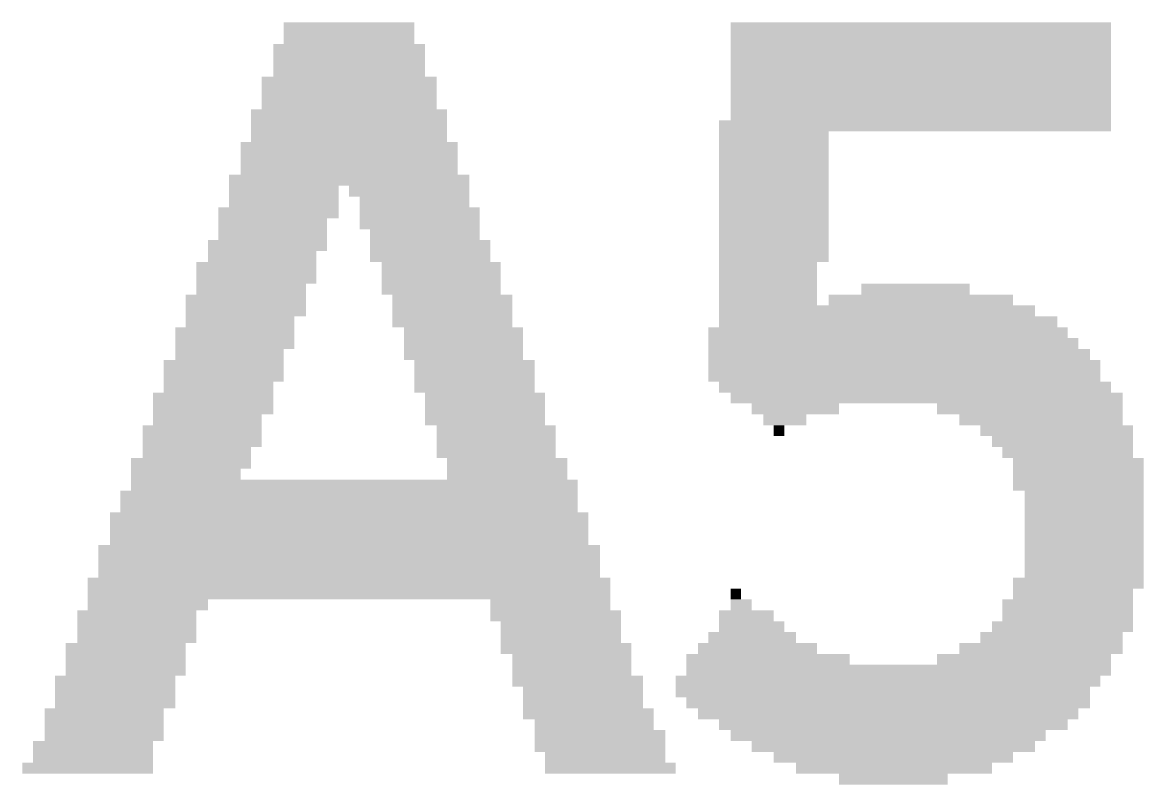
# Model space of a CAD drawing. Extents: x -50 to 50, y -28 to 28.
# Drawn here: x -18.108 to -15.928, y -1.429 to 0.053 of the extents above; entities that cross this region are included whole.
import ezdxf

# ---------------------------------------------------------------- set-up
doc = ezdxf.new("R2010")
doc.units = 0
doc.layers.add('200', color=132, linetype='CONTINUOUS')

# ---------------------------------------------------------------- blocks, each defined once
blk = doc.blocks.new('RECT')
blk.add_solid([(-0.5, -0.5), (0.5, -0.5), (-0.5, 0.5), (0.5, 0.5)])

msp = doc.modelspace()

# ---------------------------------------------------------------- block references
at = {"layer": '200'}
for p, xscale, yscale in [((-17.4727, 0.0423), 0.254, 0.0211), ((-16.3614, 0.0423), 0.7391, 0.0211), ((-17.4727, 0.0212), 0.254, 0.0211), ((-16.3614, 0.0212), 0.7391, 0.0211), ((-17.4727, 0), 0.2946, 0.0213), ((-16.3614, 0), 0.7391, 0.0213), ((-17.4727, -0.0212), 0.2946, 0.0211), ((-16.3614, -0.0212), 0.7391, 0.0211), ((-17.4727, -0.0423), 0.2946, 0.0211), ((-16.3614, -0.0423), 0.7391, 0.0211), ((-17.4727, -0.0635), 0.3404, 0.0213), ((-16.3614, -0.0635), 0.7391, 0.0213), ((-17.4727, -0.0847), 0.3404, 0.0211), ((-16.3614, -0.0847), 0.7391, 0.0211), ((-17.4727, -0.1058), 0.3404, 0.0211), ((-16.3614, -0.1058), 0.7391, 0.0211), ((-17.4727, -0.127), 0.381, 0.0213), ((-16.3614, -0.127), 0.7391, 0.0213), ((-17.4727, -0.1482), 0.381, 0.0211), ((-16.3728, -0.1482), 0.762, 0.0211), ((-17.4727, -0.1693), 0.381, 0.0211), ((-16.6472, -0.1693), 0.2134, 0.0211), ((-17.4727, -0.1905), 0.4216, 0.0213), ((-16.6472, -0.1905), 0.2134, 0.0213), ((-17.4727, -0.2117), 0.4216, 0.0211), ((-16.6472, -0.2117), 0.2134, 0.0211), ((-17.4727, -0.2328), 0.4216, 0.0211), ((-16.6472, -0.2328), 0.2134, 0.0211), ((-17.4727, -0.254), 0.4674, 0.0213), ((-16.6472, -0.254), 0.2134, 0.0213), ((-17.5997, -0.2752), 0.2134, 0.0211), ((-17.3558, -0.2752), 0.2337, 0.0211), ((-16.6472, -0.2752), 0.2134, 0.0211), ((-17.5997, -0.2963), 0.2134, 0.0211), ((-17.3457, -0.2963), 0.2134, 0.0211), ((-16.6472, -0.2963), 0.2134, 0.0211), ((-17.6098, -0.3175), 0.2337, 0.0213), ((-17.3355, -0.3175), 0.2337, 0.0213), ((-16.6472, -0.3175), 0.2134, 0.0213), ((-17.6212, -0.3387), 0.2108, 0.0211), ((-17.3355, -0.3387), 0.2337, 0.0211), ((-16.6472, -0.3387), 0.2134, 0.0211), ((-17.6314, -0.381), 0.2311, 0.0213), ((-17.6212, -0.3598), 0.2108, 0.0211), ((-17.3152, -0.381), 0.2337, 0.0213), ((-17.3253, -0.3598), 0.2134, 0.0211), ((-16.6472, -0.3598), 0.2134, 0.0211), ((-16.6472, -0.381), 0.2134, 0.0213), ((-17.6416, -0.4022), 0.2108, 0.0211), ((-17.3152, -0.4022), 0.2337, 0.0211), ((-16.6472, -0.4022), 0.2134, 0.0211), ((-17.653, -0.4233), 0.2337, 0.0211), ((-17.2936, -0.4233), 0.2311, 0.0211), ((-16.6586, -0.4233), 0.1905, 0.0211), ((-17.653, -0.4445), 0.2337, 0.0213), ((-17.2936, -0.4445), 0.2311, 0.0213), ((-16.6586, -0.4445), 0.1905, 0.0213), ((-17.6632, -0.4657), 0.2134, 0.0211), ((-17.2936, -0.4657), 0.2311, 0.0211), ((-16.6586, -0.4657), 0.1905, 0.0211), ((-16.3716, -0.4657), 0.2108, 0.0211), ((-17.6733, -0.4868), 0.2337, 0.0211), ((-17.272, -0.4868), 0.2337, 0.0211), ((-16.6586, -0.4868), 0.1905, 0.0211), ((-16.3614, -0.4868), 0.3581, 0.0211), ((-17.6733, -0.508), 0.2337, 0.0213), ((-17.272, -0.508), 0.2337, 0.0213), ((-16.4465, -0.508), 0.6147, 0.0213), ((-17.6848, -0.5292), 0.2108, 0.0211), ((-17.272, -0.5292), 0.2337, 0.0211), ((-16.4249, -0.5292), 0.6579, 0.0211), ((-17.6949, -0.5503), 0.2311, 0.0211), ((-17.2504, -0.5503), 0.2311, 0.0211), ((-16.4249, -0.5503), 0.6985, 0.0211), ((-17.6949, -0.5715), 0.2311, 0.0213), ((-17.2504, -0.5715), 0.2311, 0.0213), ((-16.4148, -0.5715), 0.7188, 0.0213), ((-17.7051, -0.5927), 0.2108, 0.0211), ((-17.2504, -0.5927), 0.2311, 0.0211), ((-16.4033, -0.5927), 0.7417, 0.0211), ((-17.7165, -0.6138), 0.2337, 0.0211), ((-17.2288, -0.6138), 0.2337, 0.0211), ((-16.3932, -0.6138), 0.762, 0.0211), ((-17.7165, -0.635), 0.2337, 0.0213), ((-17.2288, -0.635), 0.2337, 0.0213), ((-16.3932, -0.635), 0.762, 0.0213), ((-17.7267, -0.6562), 0.2134, 0.0211), ((-17.2288, -0.6562), 0.2337, 0.0211), ((-16.3728, -0.6562), 0.762, 0.0211), ((-17.7368, -0.6773), 0.2337, 0.0211), ((-17.2085, -0.6773), 0.2337, 0.0211), ((-16.35, -0.6773), 0.762, 0.0211), ((-17.7368, -0.6985), 0.2337, 0.0213), ((-17.2085, -0.6985), 0.2337, 0.0213), ((-16.6053, -0.6985), 0.1702, 0.0213), ((-16.1493, -0.6985), 0.3607, 0.0213), ((-17.7483, -0.7197), 0.2108, 0.0211), ((-17.2085, -0.7197), 0.2337, 0.0211), ((-16.6256, -0.7197), 0.0838, 0.0211), ((-16.1277, -0.7197), 0.3175, 0.0211), ((-17.7584, -0.7408), 0.2311, 0.0211), ((-17.1869, -0.7408), 0.2311, 0.0211), ((-16.637, -0.7408), 0.0203, 0.0211), ((-16.0973, -0.7408), 0.2972, 0.0211), ((-17.7584, -0.762), 0.2311, 0.0213), ((-17.1869, -0.762), 0.2311, 0.0213), ((-16.0858, -0.762), 0.2743, 0.0213), ((-17.7686, -0.7832), 0.2108, 0.0211), ((-17.1869, -0.7832), 0.2311, 0.0211), ((-16.0757, -0.7832), 0.254, 0.0211), ((-17.78, -0.8043), 0.2337, 0.0211), ((-17.1653, -0.8043), 0.2337, 0.0211), ((-16.0553, -0.8043), 0.254, 0.0211), ((-17.7902, -0.8255), 0.2134, 0.0213), ((-17.1653, -0.8255), 0.2337, 0.0213), ((-16.0553, -0.8255), 0.254, 0.0213), ((-17.4625, -0.8467), 0.8687, 0.0211), ((-16.0553, -0.8467), 0.254, 0.0211), ((-17.4727, -0.8678), 0.889, 0.0211), ((-16.0439, -0.8678), 0.2311, 0.0211), ((-17.4727, -0.889), 0.889, 0.0213), ((-16.0439, -0.889), 0.2311, 0.0213), ((-17.4727, -0.9102), 0.9296, 0.0211), ((-16.0439, -0.9102), 0.2311, 0.0211), ((-17.4727, -0.9313), 0.9296, 0.0211), ((-16.0439, -0.9313), 0.2311, 0.0211), ((-17.4727, -0.9525), 0.9296, 0.0213), ((-16.0439, -0.9525), 0.2311, 0.0213), ((-17.4727, -0.9737), 0.9754, 0.0211), ((-16.0439, -0.9737), 0.2311, 0.0211), ((-17.4727, -0.9948), 0.9754, 0.0211), ((-16.0439, -0.9948), 0.2311, 0.0211), ((-17.4727, -1.016), 0.9754, 0.0213), ((-16.0439, -1.016), 0.2311, 0.0213), ((-17.4727, -1.0372), 1.016, 0.0211), ((-16.0553, -1.0372), 0.254, 0.0211), ((-17.4727, -1.0583), 1.016, 0.0211), ((-16.7208, -1.0583), 0.0203, 0.0211), ((-16.0655, -1.0583), 0.2337, 0.0211), ((-17.8638, -1.0795), 0.2337, 0.0213), ((-17.0815, -1.0795), 0.2337, 0.0213), ((-16.7107, -1.0795), 0.0406, 0.0213), ((-16.0757, -1.0795), 0.254, 0.0213), ((-17.8854, -1.1007), 0.2311, 0.0211), ((-17.8854, -1.1218), 0.2311, 0.0211), ((-17.0713, -1.1007), 0.254, 0.0211), ((-17.0612, -1.1218), 0.2337, 0.0211), ((-16.7005, -1.1007), 0.1067, 0.0211), ((-16.6903, -1.1218), 0.127, 0.0211), ((-16.0858, -1.1218), 0.2743, 0.0211), ((-16.0757, -1.1007), 0.254, 0.0211), ((-17.8854, -1.143), 0.2311, 0.0213), ((-17.0612, -1.143), 0.2337, 0.0213), ((-16.6891, -1.143), 0.1702, 0.0213), ((-16.1074, -1.143), 0.2769, 0.0213), ((-17.907, -1.1642), 0.2337, 0.0211), ((-17.051, -1.1642), 0.254, 0.0211), ((-16.6789, -1.1642), 0.2311, 0.0211), ((-16.1277, -1.1642), 0.3175, 0.0211), ((-17.907, -1.1853), 0.2337, 0.0211), ((-17.0396, -1.1853), 0.2311, 0.0211), ((-16.6586, -1.1853), 0.3175, 0.0211), ((-16.1608, -1.1853), 0.3378, 0.0211), ((-17.907, -1.2065), 0.2337, 0.0213), ((-17.0396, -1.2065), 0.2311, 0.0213), ((-16.4046, -1.2065), 0.8255, 0.0213), ((-17.9273, -1.2277), 0.2337, 0.0211), ((-17.0282, -1.2277), 0.254, 0.0211), ((-16.4249, -1.2277), 0.8255, 0.0211), ((-17.9273, -1.2488), 0.2337, 0.0211), ((-17.018, -1.2488), 0.2337, 0.0211), ((-16.4351, -1.2488), 0.8052, 0.0211), ((-17.9273, -1.27), 0.2337, 0.0213), ((-17.018, -1.27), 0.2337, 0.0213), ((-16.4249, -1.27), 0.7849, 0.0213), ((-17.9489, -1.2912), 0.2311, 0.0211), ((-17.0078, -1.2912), 0.254, 0.0211), ((-16.4249, -1.2912), 0.7391, 0.0211), ((-17.9489, -1.3123), 0.2311, 0.0211), ((-16.9964, -1.3123), 0.2311, 0.0211), ((-16.4148, -1.3123), 0.6782, 0.0211), ((-17.9489, -1.3335), 0.2311, 0.0213), ((-16.985, -1.3335), 0.254, 0.0213), ((-16.4249, -1.3335), 0.6121, 0.0213), ((-17.9705, -1.3547), 0.2337, 0.0211), ((-16.985, -1.3547), 0.254, 0.0211), ((-16.4148, -1.3547), 0.5512, 0.0211), ((-17.9705, -1.3758), 0.2337, 0.0211), ((-16.9748, -1.3758), 0.2337, 0.0211), ((-16.4148, -1.3758), 0.4648, 0.0211), ((-17.9807, -1.397), 0.254, 0.0213), ((-16.9647, -1.397), 0.254, 0.0213), ((-16.4135, -1.397), 0.381, 0.0213), ((-16.4148, -1.4182), 0.2108, 0.0211)]:
    msp.add_blockref('RECT', p, dxfattribs=dict(at, xscale=xscale, yscale=yscale))

doc.saveas('drawing.dxf')
